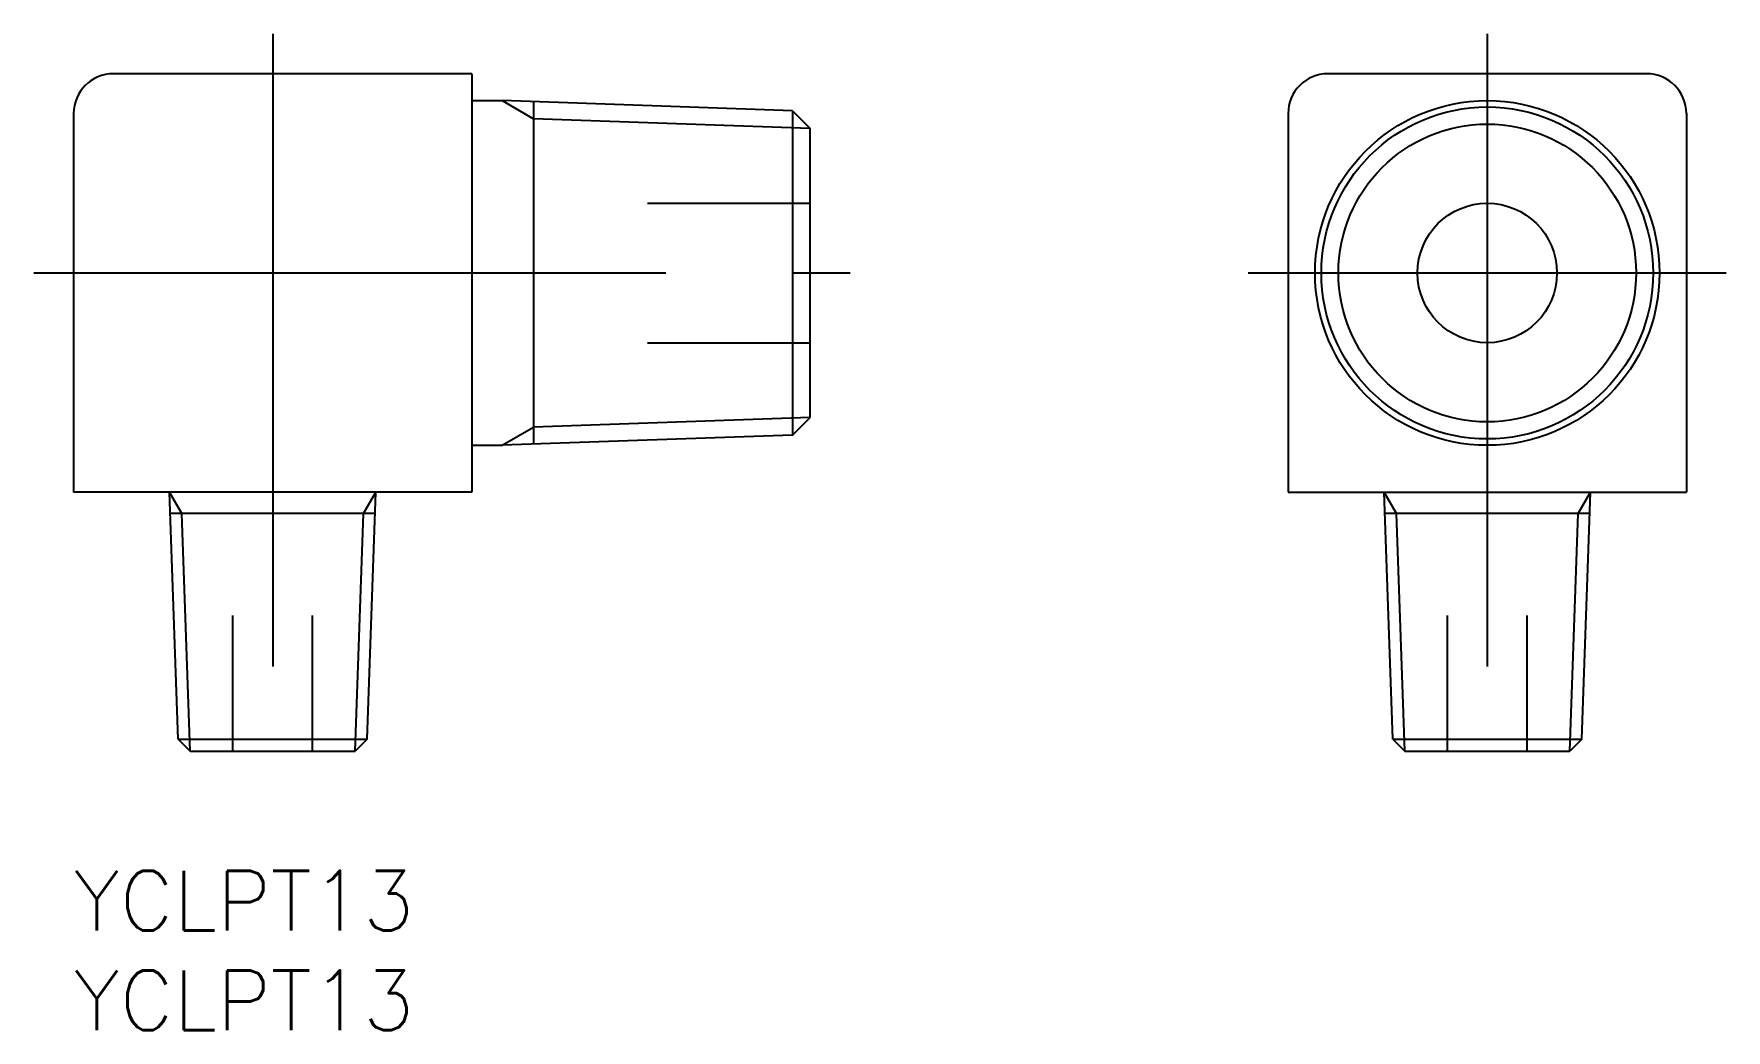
# Model space of a CAD drawing. Extents: x -12 to 73, y -38 to 12.
import ezdxf

# ---------------------------------------------------------------- set-up
doc = ezdxf.new("R2010")
doc.units = 0
doc.linetypes.add('CENTER', pattern=[50.8, 31.75, -6.35, 6.35, -6.35])
doc.linetypes.add('DASHED', pattern=[19.05, 12.7, -6.35])
doc.layers.get('0').update_dxf_attribs({"linetype": 'CONTINUOUS'})
doc.layers.add('CENTER', color=1, linetype='CENTER')
doc.styles.get("Standard").update_dxf_attribs({"font": 'txt.shx', "height": 3, "bigfont": 'bigfont.shx'})

msp = doc.modelspace()

# ---------------------------------------------------------------- linework, layer by layer
at = {"color": 7, "linetype": 'CONTINUOUS'}
for p, q in [((10, 10), (-8, 10)), ((10, 10), (10, -11)), ((69, 10), (53, 10)), ((10, 8.65), (11.515, 8.65)), ((26.113, 8.14), (11.515, 8.65)), ((13.093, 8.595), (13.093, -8.595)), ((-10, 8), (-10, -11)), ((26.113, 8.14), (26.113, -8.14)), ((26.113, 8.14), (27, 7.253)), ((51, 8), (51, -11)), ((71, 8), (71, -11)), ((27, -7.253), (27, 7.253)), ((26.113, -8.14), (27, -7.253)), ((26.113, -8.14), (11.515, -8.65)), ((10, -8.65), (11.515, -8.65)), ((10, -11), (-10, -11)), ((-4.746, -23.398), (-5.179, -11)), ((4.746, -23.398), (5.179, -11)), ((51, -11), (71, -11)), ((56.254, -23.398), (55.821, -11)), ((65.746, -23.398), (66.179, -11)), ((5.142, -12.071), (-5.142, -12.071)), ((66.142, -12.071), (55.858, -12.071)), ((-4.746, -23.398), (4.746, -23.398)), ((-4.746, -23.398), (-4.144, -24)), ((4.746, -23.398), (4.144, -24)), ((56.254, -23.398), (65.746, -23.398)), ((56.254, -23.398), (56.856, -24)), ((65.746, -23.398), (65.144, -24)), ((-4.144, -24), (4.144, -24)), ((56.856, -24), (65.144, -24))]:
    msp.add_line(p, q, dxfattribs=at)
at = {"color": 3, "linetype": 'CONTINUOUS'}
for p, q in [((11.515, 8.65), (13.093, 7.739)), ((27, 7.253), (13.093, 7.739)), ((27, -7.253), (13.093, -7.739)), ((11.515, -8.65), (13.093, -7.739)), ((-4.561, -12.071), (-5.179, -11)), ((4.561, -12.071), (5.179, -11)), ((56.439, -12.071), (55.821, -11)), ((65.561, -12.071), (66.179, -11)), ((-4.144, -24), (-4.561, -12.071)), ((4.144, -24), (4.561, -12.071)), ((56.856, -24), (56.439, -12.071)), ((65.144, -24), (65.561, -12.071))]:
    msp.add_line(p, q, dxfattribs=at)
at = {"color": 3, "linetype": 'DASHED'}
for p, q in [((18.814, 3.5), (27, 3.5)), ((18.814, -3.5), (27, -3.5)), ((-2, -24), (-2, -17.199)), ((2, -24), (2, -17.199)), ((59, -24), (59, -17.199)), ((63, -24), (63, -17.199))]:
    msp.add_line(p, q, dxfattribs=at)
at = {"color": 7, "linetype": 'CONTINUOUS'}
for radius in [8.65, 8.331, 3.5]:
    msp.add_circle((61, 0), radius, dxfattribs=at)
at = {"color": 3, "linetype": 'CONTINUOUS'}
msp.add_circle((61, 0), 7.475, dxfattribs=at)
at = {"color": 7, "linetype": 'CONTINUOUS'}
for centre, start, end in [((-8, 8), 90, 180), ((53, 8), 90, 180), ((69, 8), 0, 90)]:
    msp.add_arc(centre, 2, start, end, dxfattribs=at)
at = {"layer": 'CENTER', "color": 1, "linetype": 'CENTER'}
for p, q in [((0, 12), (0, -26)), ((61, 12), (61, -26)), ((-12, 0), (29, 0)), ((49, 0), (73, 0))]:
    msp.add_line(p, q, dxfattribs=at)

# ---------------------------------------------------------------- texts
at = {"color": 7, "linetype": 'CONTINUOUS'}
for p in [(-10, -33), (-10, -38)]:
    msp.add_text('YCLPT13', height=3, dxfattribs=at).set_placement(p)

doc.saveas('drawing.dxf')
